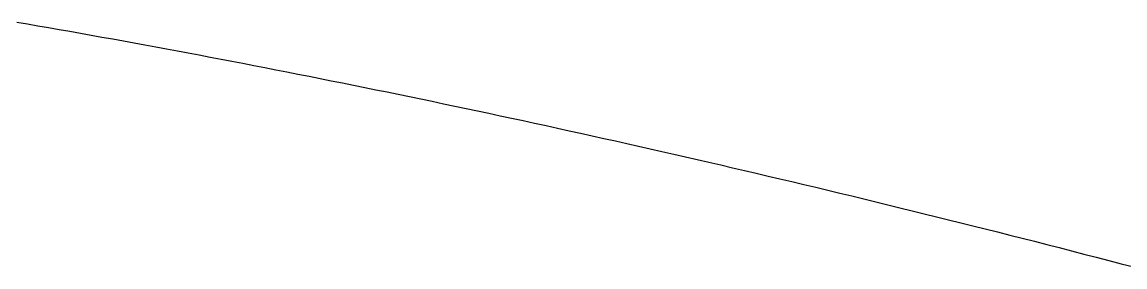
# Model space of a CAD drawing. Extents: x 14 to 1461, y -733 to -10.
# Drawn here: x 1167.5 to 1270.4, y -76 to -53.1 of the extents above; entities that cross this region are included whole.
import ezdxf

# ---------------------------------------------------------------- set-up
doc = ezdxf.new("R2010")
doc.units = 0

msp = doc.modelspace()

# ---------------------------------------------------------------- linework, layer by layer
at = {"layer": 'Cut', "color": 0}
for p, q in [((1166.973301, -53.054424), (1167.960815, -53.22533)), ((1167.960815, -53.22533), (1168.950052, -53.397511)), ((1168.950052, -53.397511), (1169.941015, -53.570969)), ((1169.941015, -53.570969), (1170.933707, -53.745709)), ((1170.933707, -53.745709), (1171.928129, -53.921732)), ((1171.928129, -53.921732), (1172.924287, -54.09904)), ((1172.924287, -54.09904), (1173.922181, -54.277637)), ((1173.922181, -54.277637), (1174.921816, -54.457526)), ((1174.921816, -54.457526), (1175.923194, -54.638708)), ((1175.923194, -54.638708), (1176.926317, -54.821186)), ((1176.926317, -54.821186), (1177.93119, -55.004963)), ((1177.93119, -55.004963), (1178.937815, -55.190042)), ((1178.937815, -55.190042), (1179.946194, -55.376425)), ((1179.946194, -55.376425), (1180.956331, -55.564115)), ((1180.956331, -55.564115), (1181.968228, -55.753114)), ((1181.968228, -55.753114), (1182.981889, -55.943425)), ((1182.981889, -55.943425), (1183.997317, -56.135051)), ((1183.997317, -56.135051), (1185.014514, -56.327994)), ((1185.014514, -56.327994), (1186.033482, -56.522257)), ((1186.033482, -56.522257), (1187.054226, -56.717843)), ((1187.054226, -56.717843), (1188.076749, -56.914753)), ((1188.076749, -56.914753), (1189.101052, -57.112992)), ((1189.101052, -57.112992), (1190.127138, -57.312561)), ((1190.127138, -57.312561), (1191.155012, -57.513462)), ((1191.155012, -57.513462), (1192.184675, -57.715699)), ((1192.184675, -57.715699), (1193.216131, -57.919275)), ((1193.216131, -57.919275), (1194.249383, -58.124191)), ((1194.249383, -58.124191), (1195.284432, -58.330451)), ((1195.284432, -58.330451), (1196.321283, -58.538056)), ((1196.321283, -58.538056), (1197.359939, -58.747011)), ((1197.359939, -58.747011), (1198.400401, -58.957316)), ((1198.400401, -58.957316), (1199.442674, -59.168976)), ((1199.442674, -59.168976), (1200.486759, -59.381992)), ((1200.486759, -59.381992), (1201.532661, -59.596367)), ((1201.532661, -59.596367), (1202.580381, -59.812104)), ((1202.580381, -59.812104), (1203.629923, -60.029205)), ((1203.629923, -60.029205), (1204.681289, -60.247673)), ((1204.681289, -60.247673), (1205.734483, -60.467511)), ((1205.734483, -60.467511), (1206.789508, -60.688721)), ((1206.789508, -60.688721), (1207.846365, -60.911305)), ((1207.846365, -60.911305), (1208.905059, -61.135267)), ((1208.905059, -61.135267), (1209.965592, -61.36061)), ((1209.965592, -61.36061), (1211.027968, -61.587334)), ((1211.027968, -61.587334), (1212.092188, -61.815444)), ((1212.092188, -61.815444), (1213.158256, -62.044942)), ((1213.158256, -62.044942), (1214.226175, -62.275831)), ((1214.226175, -62.275831), (1215.295947, -62.508112)), ((1215.295947, -62.508112), (1216.367577, -62.74179)), ((1216.367577, -62.74179), (1217.441065, -62.976865)), ((1217.441065, -62.976865), (1218.516417, -63.213342)), ((1218.516417, -63.213342), (1219.593633, -63.451222)), ((1219.593633, -63.451222), (1220.672718, -63.690508)), ((1220.672718, -63.690508), (1221.753674, -63.931203)), ((1221.753674, -63.931203), (1222.836504, -64.17331)), ((1222.836504, -64.17331), (1223.921211, -64.416831)), ((1223.921211, -64.416831), (1225.007798, -64.661768)), ((1225.007798, -64.661768), (1226.096268, -64.908124)), ((1226.096268, -64.908124), (1227.186624, -65.155903)), ((1227.186624, -65.155903), (1228.278868, -65.405106)), ((1228.278868, -65.405106), (1229.373004, -65.655736)), ((1229.373004, -65.655736), (1230.469034, -65.907795)), ((1230.469034, -65.907795), (1231.566962, -66.161288)), ((1231.566962, -66.161288), (1232.66679, -66.416215)), ((1232.66679, -66.416215), (1233.768521, -66.672579)), ((1233.768521, -66.672579), (1234.872158, -66.930384)), ((1234.872158, -66.930384), (1235.977704, -67.189632)), ((1235.977704, -67.189632), (1237.085163, -67.450325)), ((1237.085163, -67.450325), (1238.194536, -67.712466)), ((1238.194536, -67.712466), (1239.305826, -67.976058)), ((1239.305826, -67.976058), (1240.419038, -68.241103)), ((1240.419038, -68.241103), (1241.534173, -68.507603)), ((1241.534173, -68.507603), (1242.651235, -68.775563)), ((1242.651235, -68.775563), (1243.770225, -69.044983)), ((1243.770225, -69.044983), (1244.891149, -69.315868)), ((1244.891149, -69.315868), (1246.014007, -69.588218)), ((1246.014007, -69.588218), (1247.138804, -69.862038)), ((1247.138804, -69.862038), (1248.265541, -70.137329)), ((1248.265541, -70.137329), (1249.394223, -70.414094)), ((1249.394223, -70.414094), (1250.524851, -70.692336)), ((1250.524851, -70.692336), (1251.65743, -70.972058)), ((1251.65743, -70.972058), (1252.79196, -71.253261)), ((1252.79196, -71.253261), (1253.928447, -71.53595)), ((1253.928447, -71.53595), (1255.066892, -71.820125)), ((1255.066892, -71.820125), (1256.207298, -72.105791)), ((1256.207298, -72.105791), (1257.349669, -72.392949)), ((1257.349669, -72.392949), (1258.494007, -72.681602)), ((1258.494007, -72.681602), (1259.640315, -72.971752)), ((1259.640315, -72.971752), (1260.788596, -73.263403)), ((1260.788596, -73.263403), (1261.938853, -73.556557)), ((1261.938853, -73.556557), (1263.09109, -73.851217)), ((1263.09109, -73.851217), (1264.245307, -74.147385)), ((1264.245307, -74.147385), (1265.40151, -74.445064)), ((1265.40151, -74.445064), (1266.5597, -74.744256)), ((1266.5597, -74.744256), (1267.719881, -75.044964)), ((1267.719881, -75.044964), (1268.882055, -75.34719)), ((1268.882055, -75.34719), (1270.046225, -75.650939)), ((1270.046225, -75.650939), (1271.212395, -75.95621))]:
    msp.add_line(p, q, dxfattribs=at)

doc.saveas('drawing.dxf')
